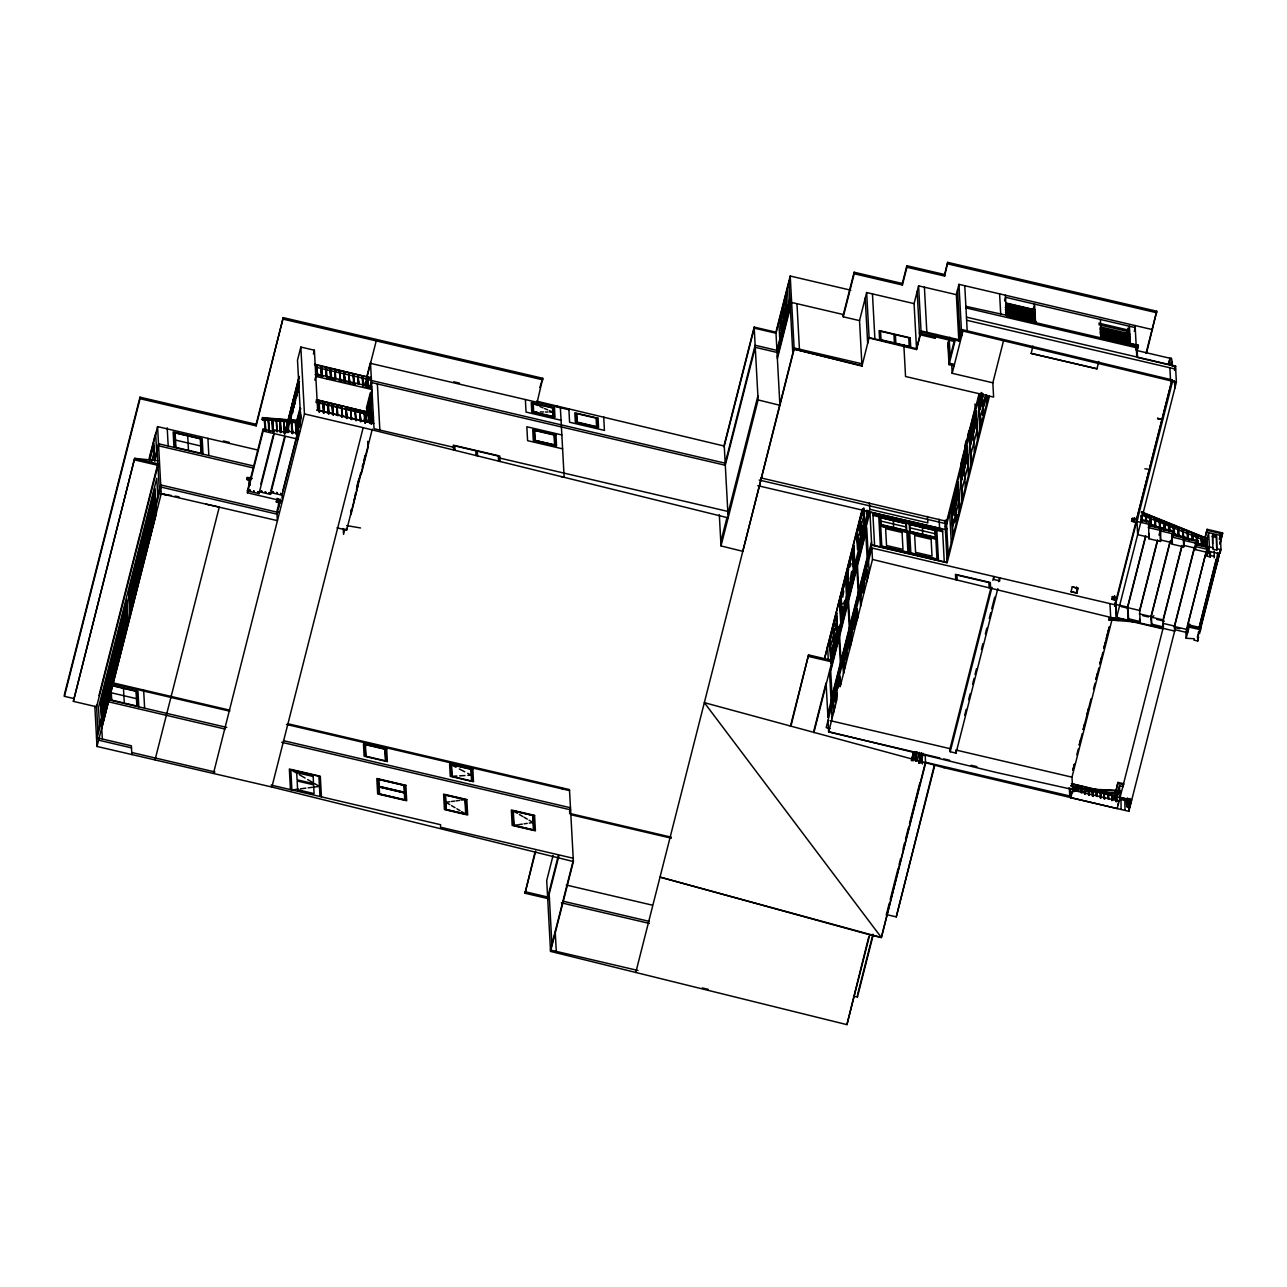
<?xml version="1.0" encoding="UTF-8"?>
<svg xmlns="http://www.w3.org/2000/svg" width="1287" height="1287" viewBox="0 0 1287 1287"><rect width="100%" height="100%" fill="white"/><g stroke="black" fill="none" stroke-linecap="round" stroke-linejoin="round"><path stroke-width="1.5" d="M844.98 584.073L848.632 569.53M841.746 603.056L840.475 610.488L842.084 606.82M842.728 597.265L843.773 591.167M846.235 597.313L849.163 585.714M850.273 579.198L851.608 571.38M852.509 566.119L854.037 557.142L852.428 560.81M953.844 523.262L952.702 525.933L953.828 519.321M954.487 515.492L955.758 508.092M956.161 505.823L957.094 500.37M957.351 498.841L958.397 492.712L959.362 510.489L958.332 512.902M968.001 435.44L968.821 430.614M980.292 427.976L980.919 424.26M981.37 421.686L981.997 418.098M983.139 411.438L982.544 414.913L983.558 408.96M984.056 406.129L984.893 401.287M985.15 399.839L986.003 394.9L984.587 398.198M834.829 705.984L833.831 711.566L833.381 703.249M835.585 701.721L837.21 692.551M837.966 688.336L839.703 678.571L840.138 686.775L872.489 559.491L871.862 548.005L1115.749 604.954L1116.505 618.822L872.473 559.443M858.526 537.596L857.576 540.057L858.493 535.119M831.981 647.94L830.855 653.957L830.083 639.542L831.161 636.727M833.043 642.165L834.346 635.118M835.295 629.954L836.663 622.554M859.362 530.324L860.923 521.895M862.065 515.637L863.368 508.51L864.156 522.94L862.129 528.201M844.916 665.781L843.468 673.664L843.001 664.961L857.271 608.799L857.737 617.519L856.096 621.798M845.977 660.022L847.264 653.008M848.326 647.168L852.01 632.448M213.465 773.39L304.456 413.931L300.836 347.056L314.382 350.225L317.632 410.263M139.977 397.168L140.058 398.713L256.193 425.868L256.113 424.324L139.977 397.168L64.35 694.787L64.43 696.331L74.196 698.616M64.43 696.331L140.058 398.713M134.717 459.909L157.947 465.331L96.589 706.804L73.359 701.367L134.636 458.365L157.69 460.698M149.228 458.22L155.132 434.99M149.292 459.25L157.577 426.608L258.237 450.128M149.582 460.119L153.861 443.275L154.697 458.719L158.51 443.758L253.362 465.926M149.582 460.617L153.523 445.061L154.199 460.086M151.609 461.566L153.813 452.863M154.713 461.164L158.623 445.817L253.475 467.985M98.97 695.575L140.251 533.108M140.733 531.177L157.368 465.717M101.93 698.905L125.708 605.308M129.987 588.465L153.78 494.868M102.059 698.551L113.24 654.568M125.595 605.904L114.43 649.887L114.495 653.844M130.116 588.127L141.297 544.144M153.668 495.463L142.487 539.462L142.664 542.808M102.123 702.509L125.917 608.912M130.196 592.068L153.973 498.487M102.188 703.539L125.965 609.941M130.244 593.098L154.022 499.517M102.413 707.914L107.658 687.322M108.607 683.574L113.835 662.998M114.784 659.25L120.013 638.658M120.978 634.909L126.206 614.317M130.486 597.474L135.714 576.882M136.663 573.149L141.892 552.557M142.857 548.809L148.085 528.217M149.035 524.485L154.263 503.893M102.654 712.29L107.883 691.698M108.848 687.966L114.076 667.374M115.026 663.625L120.254 643.033M121.203 639.301L126.432 618.709M130.727 601.849L135.955 581.274M136.905 577.525L142.133 556.933M143.082 553.185L148.311 532.609M149.276 528.86L154.504 508.268M96.525 737.66L101.4 718.468M155.872 504.15L160.746 484.958L278.105 512.403M96.638 739.719L101.512 720.527M155.984 506.209L160.859 487.033L276.995 514.173M102.896 716.666L108.124 696.09M109.073 692.342L114.318 671.75M115.267 668.001L120.495 647.409M121.445 643.677L126.673 623.085M130.952 606.241L136.197 585.649M137.146 581.901L142.374 561.309M143.324 557.577L148.552 536.985M149.501 533.236L154.746 512.644M103.137 721.058L126.914 627.461M131.194 610.617L154.971 517.02M925.112 754.439L925.594 763.207L881.37 937.515L660.022 877.107L869.755 934.796L846.926 1024.645L550.546 951.399L573.391 861.55L271.863 787.033L97.008 746.46L161.213 493.774L157.577 426.608M101.914 727.75L156.017 514.832M155.067 759.732L219.273 507.046L205.84 504.086M256.113 424.324L283.22 317.632L542.76 378.298L537.146 402.3M256.193 425.868L283.22 317.632M247.249 477.509L248.294 478.185L247.812 480.051L246.766 479.375L247.249 477.509L251.078 477.767M298.664 422.844L261.985 419.482L262.468 417.599L297.538 420.592M263.031 420.157L263.513 418.275L262.468 417.599M249.437 485.054L249.308 478.732L250.338 484.475M264.302 419.771L265.186 419.112L265.637 431.193L264.302 419.771L265.186 419.112M250.161 485.167L250.032 478.78M297.715 433.397L282.014 495.173L282.336 500.965L247.49 492.824L247.394 490.878L263.079 429.118L274.694 431.837L274.598 429.906L286.213 432.609L286.1 430.678L297.715 433.397L298.037 439.189L263.191 431.048L263.079 429.118M247.49 492.824L263.191 431.048M264.913 431.032L264.478 419.063M268.677 429.955L268.307 419.321L269.498 432.11L268.307 419.321M269.031 419.369L268.13 420.029M272.554 431.048L272.152 419.578L273.552 432.303M273.278 431.193L272.86 419.626M275.981 419.852L277.139 431.982L276.705 419.9M260.859 483.944L273.117 435.698M247.394 490.878L259.009 493.597L274.211 433.767M280.293 432.722L279.826 420.109L281.193 432.191M280.904 430.888L280.534 420.157M300.836 347.056L297.506 360.167L300.756 420.205L282.786 490.91M284.154 433.622L283.655 420.366L284.877 433.799M284.379 420.415L283.478 421.074M287.918 432.593L287.5 420.624L288.835 432.062M284.604 433.671L299.179 376.367M284.749 433.767L299.034 377.509M270.897 490.524L284.636 436.47M286.213 431.016L287.114 430.485M287.516 425.868L287.661 432.448M291.232 417.326L289.607 417.68L290.508 417.149M291.634 412.709L291.457 413.4M291.859 408.799L292.069 412.709M295.254 395.463L295.64 398.664M296.702 396.879L296.557 390.315M298.632 382.126L299.131 387.29M259.009 493.597L258.896 491.666L270.511 494.385L285.231 436.47M286.647 431.499L298.777 383.751M292.792 412.87L292.76 408.252L291.312 407.915M293.709 404.52L292.439 403.474M294.852 400.064L293.565 399.034M298.407 386.036L296.782 386.39M287.274 432.175L298.922 386.325M294.626 403.989L295.576 400.241L293.388 399.726M298.954 386.904L296.959 385.698M291.795 433.494L291.329 420.881L292.696 432.963L291.329 420.881M292.519 433.671L292.052 420.946M295.157 421.155L296.396 434.572L295.704 421.895M313.433 353.973L314.382 350.225M300.08 407.802L296.46 421.83L261.985 419.482M278.459 502.397L276.271 501.882L277.188 498.31M296.493 422.329L300.788 408.462M297.394 421.798L298.648 431.756L298.101 430.888M299.051 427.139L298.697 416.65L299.855 424.662M300.675 412.403L299.646 412.918L300.177 422.699M297.57 422.506L298.021 420.205M279.987 499.163L276.802 511.679L279.118 512.403M297.152 431.628L300.643 418.291M280.357 500.45L276.978 513.786L277.349 520.624L161.213 493.758L171.091 495.447M280.582 502.895L280.035 502.027M317.792 375.836L316.522 365.878L316.168 367.278L370.189 379.906L370.72 377.799L314.559 364.157M316.892 367.455L317.262 366.039M314.848 380.132L315.798 376.399L371.927 389.511L364.044 420.559M320.769 368.355L321.847 367.117L322.377 376.914M321.493 368.516L321.847 367.117M316.505 400.241L315.975 402.348L372.104 415.476L372.651 413.368L316.489 399.726L372.651 413.368M325.37 369.433L326.448 368.195L326.978 377.976M326.094 369.594L326.448 368.195M318.098 402.847L319.176 401.608L319.707 411.406M318.822 403.024L319.176 401.608M329.971 370.495L331.049 369.272L331.579 379.054M330.695 370.672L331.049 369.272M322.699 403.925L323.777 402.686L324.308 412.483L323.053 402.525M323.423 404.086L323.777 402.686M334.556 371.573L335.103 369.466M335.28 371.75L335.827 369.642M327.3 405.003L328.378 403.764L328.909 413.545L327.654 403.587M328.024 405.164L328.378 403.764M328.185 413.384L327.477 404.295L328.732 414.253M339.157 372.651L339.688 370.543M339.881 372.828L340.411 370.72M331.885 406.065L332.979 404.842L333.317 415.331L332.062 405.373L332.496 413.207M332.609 406.242L332.979 404.842M343.758 373.729L344.289 371.621M344.482 373.89L345.013 371.798M336.486 407.142L337.017 405.035M337.21 407.319L337.741 405.212M348.359 374.807L348.89 372.699M338.095 415.701L336.84 405.743L337.371 415.524M349.083 374.967L349.614 372.86M341.087 408.22L341.618 406.113M341.811 408.397L342.342 406.29M352.944 375.868L353.491 373.777M353.684 376.045L354.215 373.938M345.688 409.298L346.219 407.191M346.412 409.459L346.943 407.368M357.545 376.946L358.076 374.839M358.269 377.123L358.816 375.016M350.273 410.376L350.82 408.269M350.997 410.537L351.544 408.429M362.146 378.024L362.677 375.917M362.87 378.201L363.401 376.094M354.874 411.438L355.405 409.346M355.598 411.615L356.145 409.507M355.582 420.527L355.228 410.038L355.759 419.835M366.747 376.962L369.996 364.157M365.395 383.478L376.222 340.894M366.747 379.102L367.278 376.994M359.475 412.516L360.006 410.408M360.199 412.693L360.73 410.585M370.688 377.284L370.189 379.906M360.183 421.605L359.829 411.116L360.907 421.782M370.045 385.987L371.444 380.502L725.192 463.191L755.147 345.27L776.93 350.37L789.88 299.356M370.157 388.047L371.557 382.561L725.289 465.25L755.26 347.329L777.042 352.429L789.993 301.415M364.076 413.594L364.607 411.486M364.8 413.77L365.331 411.663M366.377 408.285L370.318 392.76M364.366 420.881L372.007 390.83M365.637 417.905L370.559 398.568L371.718 419.932L370.833 423.375M271.863 787.033L363.175 427.654L728.152 517.841L724.259 446.058L754.214 328.137L775.997 333.22L788.963 282.207M364.897 423.005L369.337 405.067L370.334 423.664M365.074 422.49L368.886 407.464L369.723 423.262M364.784 422.683L365.685 422.152L364.43 412.194L365.685 422.152M368.661 414.671L369.208 412.564M367.921 421.863L369.353 416.232M372.104 415.476L372.619 412.854M371.267 423.729L373.343 415.54M344.916 528.973L343.549 534.395L343.227 528.539M371.509 424.34L373.407 416.859M356.917 486.422L358.816 478.941M355.598 492.857L353.668 502.477M356.435 489.607L360.569 473.343M362.274 466.634L362.934 463.996M363.626 461.277L365.106 455.437L365.202 457.094M336.969 527.815L346.653 530.083L372.313 429.102M548.439 898.712L525.016 893.242L535.135 851.495M525.016 893.242L535.714 851.125M553.072 855.437L546.718 880.469L550.546 951.399M547.635 897.602L558.333 855.549M569.497 811.582L570.463 807.753L283.462 740.668M547.747 899.661L558.912 855.758M569.61 813.657L570.575 809.829L281.724 742.293M573.31 860.183L550.482 950.031L637.95 970.478M723.761 446.734L754.166 327.091L775.948 332.191L779.906 405.308L758.107 399.919L754.166 327.091M720.8 541.907L726.978 517.583M727.927 513.835L757.898 395.913M861.856 363.771L794.111 347.94L742.808 551.319L721.01 545.929L758.107 399.919M775.948 332.191L790.218 276.029L850.804 290.202M785.633 297.989L780.871 316.715L781.37 328.635L786.373 308.977M781.177 322.377L785.939 303.652M777.268 356.805L790.234 305.791M777.38 358.606L791.65 302.461L843.13 314.495L843.258 316.811L859.523 320.608L861.984 366.087L794.176 349.163L790.218 276.029M635.778 972.457L794.176 349.163L861.952 365.669M843.178 315.267L854.118 272.217L902.316 283.478L902.396 285.022L854.198 273.761L854.118 272.217M843.258 316.811L854.198 273.761M859.523 320.608L866.65 292.535L914.076 303.619L916.569 349.549L869.111 338.014L866.65 292.535M861.984 366.087L869.095 337.596L916.521 348.68L921.025 330.904L958.783 339.72L961.389 329.424L1170.51 379.52M902.316 283.478L906.836 265.701L944.578 274.517L944.658 276.061L906.917 267.246L906.836 265.701M790.395 726.367L808.558 654.906L831.788 660.344L830.839 663.416M902.396 285.022L906.917 267.246M790.974 725.981L808.558 654.906M914.076 303.619L918.596 285.843L956.338 294.659L958.847 340.975L921.074 331.773L918.596 285.843M862.113 509.539L824.726 657.93L862.676 508.622M862.869 509.877L856.692 534.202L857.528 549.662L864.655 521.589L863.931 508.059M863.368 508.51L857.062 533.188L857.866 547.876L864.285 522.602M830.469 646.75L836.775 621.959M857.576 540.057L863.77 515.733M867.518 510.36L866.569 514.092L866.36 510.279M830.051 660.279L838.609 626.592L838.834 630.71L868.049 510.762M831.402 660.295L869.771 509.298L869.417 502.863M813.802 731.08L825.578 684.732M813.883 732.625L869.915 512.146L939.607 528.426L939.108 519.16M916.569 349.549L921.074 331.773M827.782 714.221L871.54 542.02M827.927 717.052L871.653 544.079M869.915 512.146L871.701 545.173L827.943 717.374L826.077 682.802M871.862 548.005L826.19 727.638L830.067 728.539M860.585 606.29L860.118 597.57L867.261 569.497L867.728 578.201M839.703 678.571L833.509 702.911L833.96 711.1M866.811 571.878L860.617 596.219L861.067 604.407M944.578 274.517L947.666 262.355L1156.723 311.229L1146.62 352.847M939.864 757.979L828.651 731.981L837.049 698.938L836.598 690.733M944.658 276.061L947.666 262.355M919.98 334.749L935.005 338.256L935.971 334.443M956.338 294.659L958.96 284.363L1152.525 329.633M949.323 338.401L947.892 344.031L949.018 364.623L954.101 365.814M949.758 337.194L948.278 343.002L949.372 363.224L954.455 364.414M954.729 339.044L950.176 356.901L949.291 340.299L954.359 341.473M949.018 364.623L955.276 339.961M958.847 340.975L961.453 330.679L1176.382 382.175L1116.456 618.098M903.828 344.707L905.549 376.512L993.612 397.088L992.84 382.802L952.187 373.31L962.998 330.823M964.767 446.139L966.231 440.363M960.874 463.899L975.144 407.738L974.951 403.989M945.253 526.946L979.15 393.532M979.857 393.935L946.588 524.855L948.213 554.987M981.209 392.471L978.361 403.201L978.78 410.939L983.075 393.597M945.591 533.14L946.782 528.458M1004.568 301.029L1005.517 297.297L1135.214 327.606L1134.265 331.354M951.946 511.888L958.123 487.564M960.971 476.335L967.164 451.994M970.012 440.765L976.206 416.425M979.053 405.196L982.142 393.034L982.319 396.38M983.107 394.868L978.828 411.711L979.841 430.518M952.09 517.39L958.509 492.117L959.491 510.151M983.3 394.707L979.198 410.698L980.179 428.716M1005.597 314.655L1005.967 312.114L1035.005 318.903L1034.217 323.069M952.702 525.933L958.879 501.592M961.743 490.363L967.921 466.039M970.768 454.81L976.962 430.469M979.809 419.24L986.003 394.9L986.486 403.796M1138.142 346.605L1006.531 315.83L1006.74 314.511L1035.794 321.686L1035.552 322.619L1034.555 304.07L1033.123 309.7L1006.032 303.362M947.023 559.668L988.416 396.814M989.413 396.332L947.184 562.499L871.685 544.851M992.84 382.802L1003.715 340.041M911.341 760.714L913.239 753.217M868.693 937.081L846.926 1024.645M916.537 752.107L915.218 757.963L914.896 752.171M915.266 758.687L916.698 753.072M917.116 751.849L915.845 761.341M857.834 993.58L872.924 934.233M917.036 761.067L919.24 752.396L919.642 759.62M853.571 996.122L857.432 997.039L873.004 935.778M918.757 763.078L921.395 752.686M918.95 762.934L921.331 753.587M919.594 762.901L922.055 753.233M1005.565 304.778L1034.603 311.551L1034.651 312.468L1034.233 314.092L1005.195 307.303M920.816 763.094L923.278 753.426M921.186 762.58L922.168 758.687L922.457 763.995M1005.694 307.223L1034.732 314.012L1034.78 314.913L1034.362 316.538L1005.324 309.765M1034.04 319.723L1034.442 318.098M1034.088 320.624L1034.861 316.457L1005.823 309.668L1005.887 310.569L1034.909 317.358M1034.169 322.168L1035.005 318.903M886.244 915.105L889.204 903.426M890.202 899.533L898.117 868.387M899.098 864.494L900.578 858.654M903.056 848.921L904.536 843.082M905.533 839.188L908.493 827.509M909.491 823.616L919.867 782.737M925.514 761.888L881.37 937.515L869.755 934.796M1098.744 361.47L1096.974 368.806L1031.177 353.426L1032.93 346.074M934.217 765.62L896.267 916.875L886.582 914.607M896.267 916.875L934.635 765.878M990.861 588.062L950.047 748.712L950.208 751.753L956.016 753.104L997.811 588.642M992.824 580.389L993.805 576.447L993.966 579.536L999.774 580.904L999.613 577.815L998.632 581.676M992.004 587.274L950.208 751.753L950.047 748.664L830.035 720.607M964.703 715.186L966.183 709.378M968.628 699.71L970.108 693.902M972.57 684.234L974.05 678.426M975.031 674.549L976.495 668.741M981.418 649.404L982.898 643.597M985.359 633.928L986.823 628.12M989.285 618.436L990.765 612.644M991.746 608.767L994.69 597.152M1100.465 327.847L1100.047 329.488L1129.085 336.277L1129.503 334.636L1129.455 333.735L1100.417 326.946L1100.465 327.847L1129.503 334.636M1100.594 330.292L1100.176 331.933L1129.214 338.722L1129.632 337.081L1129.584 336.18L1100.546 329.392L1100.594 330.292L1129.632 337.081M1100.256 333.478L1100.675 331.837L1129.713 338.626L1129.761 339.527L1129.342 341.168L1100.305 334.379M1126.881 333.848L1127.879 329.971L1098.841 323.182M1127.975 331.869L1129.407 326.255L1130.404 344.803M1128.619 337.001L1129.455 333.735M1129.471 343.613L1129.841 341.071L1100.803 334.282M1078.056 588.143L1076.881 593.146L1071.074 591.779L1072.248 586.775L1078.072 588.465L1072.248 586.775M1135.987 350.064L1136.936 346.332L1137.547 357.464L1175.53 366.345L1174.548 370.238M1137.193 350.354L1138.368 345.286L1101.592 336.695L1101.366 338.014L1100.369 319.466M1146.009 353.346L1156.723 311.229M1169.819 358.22L1137.37 350.643M1114.976 597.2L1114.397 599.855L1111.743 599.243L1112.322 596.573L1114.992 597.522L1112.322 596.573M1131.563 521.219L1132.206 518.323L1134.861 518.951L1134.217 521.846L1131.563 521.219L1134.201 521.525M1144.883 468.79L1147.618 469.112M1157.592 418.758L1160.263 419.385L1157.657 418.146M1135.231 621.959L1108.783 619.851L1109.265 617.985L1119.272 618.58M1114.832 595.881L1114.349 597.747M1134.249 519.868L1134.7 517.68M1072.875 769.964L1074.339 764.172M1079.246 744.835L1080.726 739.044M1083.187 729.375L1084.651 723.584M1087.113 713.915L1088.593 708.107M1095.961 679.118L1097.425 673.326M1099.886 663.658L1101.35 657.866M1103.812 648.198L1105.292 642.39M1106.273 638.529L1109.217 626.93M1114.622 605.678L1115.604 601.801L1115.652 602.831M1172.055 379.649L1114.639 606M1174.516 369.916L1175.514 366.023L1137.531 357.142M1072.891 770.286L1074.355 764.494M1076.817 754.825L1078.297 749.018M1079.278 745.157L1082.222 733.558M1083.204 729.697L1091.054 698.777M1093.516 689.108L1094.996 683.3M1095.977 679.439L1098.921 667.84M1099.902 663.979L1102.846 652.38M1103.828 648.519L1109.233 627.252M1136.936 518.243L1172.071 379.971M1111.534 620.527L1112.016 618.661L1123.857 619.369M1115.346 605.228L1137.386 518.532L1137.435 519.562M1119.159 801.077L1072.698 790.218L1071.991 777.171L1111.823 620.447M1115.411 606.257L1115.877 604.391L1127.492 607.094L1128.216 620.286L1128.57 618.79L1140.185 621.589L1139.832 622.988L1139.622 619.288M1172.666 380.952L1136.968 521.476L1148.567 524.163L1148.937 538.738L1160.552 541.457L1160.826 528.008L1174.371 531.177L1174.436 532.207L1173.953 534.073L1160.407 530.904M1073.857 791.795L1072.988 785.134L1073.133 791.634M1175.015 629.649L1128.86 811.293L1070.8 797.715L1073.181 788.352L1119.159 790.459L1120.092 791.006L1073.181 788.352M1116.505 618.822L1115.877 604.391M1076.688 786.743L1077.589 786.212L1077.798 790.073M1145.832 521.074L1145.462 514.157L1146.395 522.072M1080.565 787.644L1081.466 787.113L1081.772 792.905M1151.302 524.999L1150.095 516.055L1150.288 523.664M1127.492 607.094L1145.639 535.73M1127.557 608.091L1145.687 536.711M1148.631 525.144L1162.29 527.847L1162.354 528.877L1148.808 525.707L1149.452 526.351M1150.835 516.344L1151.028 523.97M1127.605 609.121L1127.959 607.721L1139.574 610.424L1140.185 621.589M1149.082 527.75L1149.564 525.884M1149.951 525.563L1150.932 521.702L1141.247 519.449M1149.999 526.592L1150.98 522.731L1141.312 520.479M1084.748 794.352L1084.603 787.853L1085.649 793.806M1085.343 788.014L1084.426 788.545M1155.211 526.56L1155.485 518.211L1155.034 527.252L1154.568 518.613M1160.584 528.732L1159.378 519.787L1159.667 529.134M1160.118 520.077L1160.311 527.702M1139.574 610.424L1157.512 539.832M1139.638 611.422L1157.576 540.813M1159.024 535.102L1160.826 528.008M1165.137 528.877L1164.027 521.653L1164.22 529.279M1099.918 792.165L1100.819 791.634L1101.141 797.425M1100.819 791.634L1100.948 798.133M1104.825 799.034L1103.973 792.374L1104.101 798.873M1174.661 631.145L1174.387 626.029L1162.772 623.326L1163.046 628.346L1163.4 626.946L1151.785 624.227L1151.447 625.707L1150.948 616.57L1170.06 541.344M1150.884 618.017L1170.607 540.395M1172.071 534.604L1185.745 537.306L1185.794 538.336L1172.248 535.167L1172.2 534.137M1150.932 619.047L1151.415 617.181L1163.03 619.9L1163.4 626.946M1183.847 540.379L1197.409 543.548L1197.875 541.666L1197.827 540.637L1184.281 537.467L1183.767 546.878L1172.167 544.176L1172.248 535.167M1108.879 799.243L1107.817 793.275L1107.85 797.843M1172.747 537.274L1173.213 535.392M1173.39 535.022L1174.371 531.177M1108.557 793.452L1108.59 798.02M1174.323 535.054L1173.31 525.402L1174.5 534.346M1172.167 544.176L1172.023 533.622M1178.506 528.281L1177.943 527.268L1178.409 535.923M1112.756 800.144L1111.711 794.176L1111.839 800.675M1112.435 794.352L1112.467 798.921M1117.969 782.399L1114.22 798.407L1117.969 782.399L1123.776 783.751M1183.783 538.095L1182.592 529.15L1182.785 536.776M1115.395 795.784L1116.312 795.253L1116.617 801.045M1116.312 795.253L1116.44 801.753M1092.261 791.006L1117.438 796.878L1117.872 794.497L1110.134 792.679M1118.709 792.84L1119.159 790.459L1118.709 792.84L1075.353 790.861L1075.9 788.995M1163.03 619.9L1181.933 545.479M1163.078 620.881L1181.981 546.476M1183.445 540.749L1184.281 537.467M1188.335 538.239L1187.225 531.016L1188.158 538.947M1121.122 809.475L1120.929 798.037M1123.985 798.246L1123.615 799.645L1127.492 800.546L1127.846 799.147M1191.682 533.606L1192.599 533.188L1192.969 540.106M1124.999 810.376L1124.806 798.937L1116.617 796.991L1119.481 785.746L1123.358 786.663M1174.387 626.029L1194.481 546.943M1174.452 627.026L1194.545 547.94M1195.526 544.079L1208.22 546.557L1207.962 552.541M1174.5 628.056L1174.854 626.64L1188.4 629.81M1209.297 551.367L1208.943 552.766L1195.382 549.597L1195.221 546.508L1195.703 544.642L1209.249 547.812M1195.382 549.597L1195.462 543.082M1196.846 544.498L1197.827 540.637M1201.141 536.647L1202.171 546.299L1201.141 536.647L1201.35 544.272M1201.881 536.936L1202.171 546.299M1220.269 543.339L1222.602 532.947L1207.109 529.327L1203.297 544.304L1203.361 545.334L1207.238 546.235M1203.361 545.334L1207.109 529.327M1206.804 540.331L1207.27 538.465L1141.553 511.92M1186.469 629.359L1206.836 549.227M1217.55 560.682L1200.53 627.67L1187.949 624.742L1205.404 554.842L1207.351 555.292L1209.394 546.927L1208.622 532.689L1205.774 543.918L1203.828 543.468M1186.904 630.437L1188.335 624.822M1208.22 546.557L1206.321 554.037L1207.351 555.292M1198.454 631.82L1197.795 641.006L1193.918 640.106L1194.272 638.706L1186.18 638.288L1189.832 624.195M1212.611 543.79L1212.579 535.135L1216.456 536.035L1216.778 550.144L1212.917 549.227L1212.579 535.135M1205.469 555.823L1210.295 556.965L1210.472 552.026M1216.778 550.144L1216.456 536.035M1214.172 557.866L1214.236 551.158M1220.719 533.526L1219.288 539.14L1221.218 539.591M1219.738 544.176L1222.602 532.947M1208.332 551.142L1218.001 553.394L1198.712 629.327L1216.167 559.346L1216.215 560.424L1218.162 560.875L1218.612 553.04L1220.06 553.378L1221.009 549.646L1220.237 535.392L1206.691 532.223M1218.097 559.797L1200.594 628.699L1188.979 625.997M1198.744 637.258L1197.296 636.92L1200.642 629.777L1200.353 624.211M1006.498 315.428L1006.74 314.511M1035.536 322.217L1035.778 321.3M1137.418 348.938L1138.368 345.286M539.816 387.532L542.76 378.298M832.383 633.526L834.024 629.263M835.102 626.463L836.647 622.425M859.716 534.523L861.26 530.485M853.265 629.166L855.067 624.468M860.118 597.57L862.21 592.358M863.271 589.752L864.977 585.633M866.022 583.059L867.245 580.083L866.923 571.283M980.195 408.494L979.343 410.505L980.292 428.121M980.823 407.046L981.965 404.343M982.673 402.702L983.847 399.935M954.471 521.814L956.032 518.211M956.708 516.65L957.544 514.703M849.629 567.245L851.19 563.658M843.339 603.941L844.98 600.176M1150.996 617.551L1153.876 615.781M1169.577 358.864C1174.098 356.74 1165.572 361.1 1169.899 364.816M828.651 731.981L828.104 720.141M514.092 825.353L533.445 829.874L532.657 815.459L513.304 810.923L514.092 825.353L517.615 824.822M518.918 824.629L522.313 824.114M524.099 823.841L527.22 823.374M529.247 823.069L533.043 822.49L529.086 820.189M449.678 801.769L445.945 802.3L449.823 804.6M451.335 801.544L454.633 801.077M456.113 800.868L459.7 800.353M461.47 800.112L464.913 799.613L465.701 814.044L446.348 809.523L445.559 795.093L464.913 799.613M298.391 789.108L291.908 789.945L290.814 769.723L318.886 776.286L319.98 796.508M300.482 788.834L305.839 788.143M308.156 787.853L312.661 787.274M314.784 787L319.433 786.389L314.591 783.574M456.933 776.013L452.187 776.286L451.576 764.961L456.032 767.277M459.7 775.836L464.977 775.53M467.841 775.353L471.235 775.144L467.728 773.326M537.001 411.872L533.671 411.808L533.236 403.571L537.902 405.614M540.347 411.92L543.516 411.969M545.415 412.001L548.085 412.049M549.806 412.065L552.799 412.113L549.34 410.601M1076.704 790.411L995.414 772.248L828.731 731.692M1086.695 790.861L1102.686 791.585M1114.687 792.148L1118.676 792.325M1108.783 619.851L1118.805 620.447M1126.801 620.929L1134.812 621.412M263.513 418.275L298.037 420.624M287.307 421.332L288.545 430.872M248.294 478.185L252.3 478.458M246.766 479.375L250.595 479.633M965.877 306.338L1035.794 321.686M175.032 496.122L178.973 496.798M346.702 525.595L360.505 527.96M161.213 493.774L167.632 495.238M947.747 263.899L1156.804 312.773M1006.016 303.008L1035.038 309.781M1098.921 324.726L1127.959 331.515M1005.614 305.679L1034.651 312.468M1100.401 328.072L1129.439 334.861M1005.742 308.124L1034.78 314.913M1129.761 339.527L1100.723 332.738L1100.675 331.837M1005.469 312.21L1034.491 318.999L1034.587 320.543M1006.016 313.014L1035.054 319.803M1100.852 335.183L1129.889 341.972M1100.449 336.824L1138.384 345.672M1130.388 344.385L1138.126 346.203M965.958 307.883L1136.292 347.699M966.457 317.149L1136.807 356.982L1136.212 346.155M966.634 320.238L1175.674 369.112M936.823 336.39L944.561 338.208M919.304 333.06L948.471 339.881M1157.576 418.436L1160.327 419.095M1207.158 530.357L1222.65 533.976M283.317 319.176L542.857 379.842M1212.225 536.534L1216.102 537.435M1160.89 529.037L1174.436 532.207M1148.326 527.573L1159.941 530.292L1160.552 541.457M1184.33 538.497L1197.875 541.666M1171.781 537.049L1183.38 539.768L1183.767 546.878M1209.394 546.927L1213.271 547.828M1217.132 548.729L1221.009 549.646M1195.221 546.508L1208.766 549.678M1149.291 537.339L1137.676 534.62L1136.904 520.415M1160.906 540.057L1172.521 542.76M1184.137 545.479L1195.752 548.198M1210.649 555.55L1214.526 556.467M453.7 381.789L459.507 383.14M536.582 401.158L724.259 446.058M370.511 363.352L568.918 409.733M561.052 420.254L526.045 412.065L525.369 399.549M314.591 364.671L370.72 377.799M370.543 378.507L367.101 377.702L367.632 387.484M335.473 371.042L335.167 378.7M340.058 372.12L339.768 379.778M348.536 374.099L349.678 382.094M353.121 375.177L354.392 385.135M370.334 379.327L366.892 378.523L367.31 386.341M315.653 373.809L371.798 386.937M760.987 477.927L946.685 521.332M322.86 376.271L315.122 374.662M326.737 377.188L334.475 378.989M338.336 379.89L355.759 383.96M365.444 386.229L371.267 387.789L365.46 386.422M326.737 377.381L334.491 379.182M759.185 480.051L946.83 523.906M561.84 434.942L526.833 426.753L527.59 440.669L562.596 448.841M869.771 509.298L927.83 522.876L927.493 516.441M757.753 485.666L945.398 529.536M872.956 515.395L942.647 531.676M298.085 381.242L299.549 381.579M297.908 381.949L299.356 382.287M880.919 521.074L906.08 526.946M909.941 527.847L935.118 533.735M295.833 390.138L298.005 390.653M294.707 394.578L296.879 395.093M294.53 395.286L296.702 395.801M372.474 414.076L369.031 413.272L369.562 423.053M337.387 406.612L337.097 414.269M341.988 407.689L341.795 417.31M350.45 409.668L351.721 419.626M355.051 410.746L356.306 420.704M372.265 414.897L368.822 414.092L369.24 421.911M317.889 402.284L341.119 407.722M344.98 408.623L372.088 414.961M292.262 404.182L294.433 404.681M317.036 410.038L373.182 423.359M317.052 410.231L373.761 423.391M333.51 414.623L332.239 404.665M351.158 418.758L350.643 408.96L350.981 419.465M1114.381 599.533L1111.743 599.243M880.356 546.122L938.432 559.684M291.135 408.623L292.583 408.96M1076.865 592.824L1071.074 591.779M453.41 447.249L374.05 428.7L370.463 362.323M499.871 458.108L727.798 511.406M871.701 545.173L947.2 562.821L944.899 520.366M304.456 413.931L363.175 427.654M298.922 412.741L300.498 413.111M1121.154 606.579L1126.962 607.947M561.068 476.56L564.14 477.268L560.376 407.738M1188.866 623.97L1187.949 624.742M1139.333 613.851L1150.948 616.57M298.52 417.358L299.968 417.696M1142.663 615.604L1148.471 616.956M1156.691 619.385L1164.429 621.187M1200.642 629.777L1189.027 627.059L1188.915 624.967M296.847 420.929L298.294 421.267L298.616 427.139M296.67 421.637L298.117 421.975M1176.125 627.911L1179.712 628.748M299.951 426.608L298.697 416.65M1116.585 617.487L1174.661 631.064M1116.456 618.017L1162.917 628.876L1117.245 808.574L943.918 767.679M299.614 431.74L297.313 431.193L297.313 433.735M285.054 433.092L283.655 420.366M223.343 440.958L229.15 442.31M175.515 440.09L200.675 445.978M157.867 463.787L134.636 458.365L73.359 701.367M282.014 495.173L270.415 492.454L270.511 494.385M278.426 501.882L276.271 501.882M278.893 506.467L278.716 507.158M808.638 656.45L831.869 661.888M1118.017 783.429L1123.824 784.78M1071.991 777.171L955.855 750.015L956.016 753.104M1096.588 789.526L1071.428 783.638L1094.674 789.574M1100.482 790.942L1117.872 794.497M1070.945 785.504L1082.56 788.223M1094.175 790.942L1117.438 796.878M1131.723 800.047L1120.108 797.345L1119.465 785.36M1070.977 786.019L1086.453 789.639M1120.575 799.436L1124.452 800.337M943.773 758.896L949.613 760.263M971.09 765.282L976.93 766.65M1068.644 788.094L1072.538 788.995M925.546 762.258L1070.72 796.203M112.677 682.786L229.681 710.151M288.336 723.857L569.481 789.591L573.391 861.55M112.725 683.815L229.73 711.18M286.438 724.436L569.546 790.62M110.875 685.054L137.982 691.392L138.819 706.853M110.425 685.327L136.551 691.441L137.339 706.129L111.213 700.015L110.618 688.995M111.293 692.792L136.47 698.664M226.753 727.412L109.781 700.064L109.475 694.272M108.028 701.688L225.128 729.069M569.642 813.416L671.299 837.177M571.653 814.912L671.347 838.207M378.668 786.389L404.81 792.502M378.7 786.775L404.826 792.889M98.472 738.111L131.371 745.8L131.853 754.616M98.584 740.17L131.483 747.86M131.741 752.493L214.961 771.959M271.107 785.086L440.588 824.71L440.556 827.235L573.198 858.252M566.248 885.022L652.187 905.115M524.919 891.682L548.342 897.168M563.272 901.27L649.292 921.363M561.373 902.847L649.372 923.422M702.252 987.933L708.075 989.285M944.191 767.744L704.343 702.654L881.37 937.515M1109.265 617.985L1112.016 618.661M1141.569 512.21L1207.286 538.754M1141.36 512.821L1207.64 539.591M1144.722 515.267L1150.208 517.471M1153.86 518.951L1175.755 527.799M1192.196 534.427L1197.666 536.647M1142.406 515.315L1207.158 541.457M1149.307 523.584L1163.915 529.472M1173.036 533.156L1189.478 539.8M1196.781 542.744L1207.721 547.168M1149.323 523.889L1163.931 529.794M1173.052 533.478L1189.494 540.106M1196.797 543.05L1207.737 547.474M539.848 406.467L543.017 407.85M544.578 408.526L547.651 409.861M459.33 768.982L464.784 771.798M519.321 814.478L522.828 816.537M524.099 817.261L527.316 819.143M290.814 769.723L296.734 773.181M299.211 774.613L305.083 778.04M307.706 779.568L312.387 782.303M513.304 810.923L517.342 813.336M451.544 805.63L454.987 807.673M456.869 808.799L460.038 810.665M461.679 811.647L465.701 814.044M1172.441 366.28L1172.119 362.114L1172.344 365.991M1171.476 358.172L1172.232 362.387M1219.867 549.758L1220.06 553.378M1218.918 553.507L1219.111 557.126M1217.759 553.571L1218.049 558.767M1217.454 553.169L1217.663 556.788M1210.005 551.656L1210.295 556.965M1207.27 538.465L1207.335 539.462M1206.337 539.51L1206.82 548.165M1205.613 539.221L1205.983 546.138M1197.248 535.07L1197.714 543.709M1197.055 535.762L1197.344 540.958M1196.508 534.765L1196.878 541.682M1196.331 535.472L1196.604 540.669M1199.404 628.072L1199.693 633.526M1192.422 533.896L1192.695 539.092M1197.602 637.451L1197.795 641.006M1191.875 532.898L1192.068 540.524M1187.225 531.016L1187.418 538.642M1175.514 366.023L1176.382 382.175L1170.575 380.807L1169.867 367.76M1183.139 530.147L1183.509 537.065M1182.592 529.15L1183.059 537.805M1174.452 380.743L1174.854 388.191M1187.434 629.584L1187.611 632.673L1175.031 629.745L1174.854 626.64M1185.794 631.177L1186.18 638.288M1169.867 358.043L1170.205 365.331M1178.683 527.573L1179.149 536.229M1177.766 527.976L1178.232 536.631M1173.133 526.11L1173.503 533.027M1169.77 530.743L1169.4 523.825L1169.593 531.451M1168.66 523.536L1169.046 530.453M1168.483 524.227L1168.869 531.145M1164.574 522.651L1164.96 529.568M1164.027 521.653L1164.494 530.308M1159.378 519.787L1159.86 528.426M1155.292 518.902L1155.774 527.557M1150.095 516.055L1150.562 524.694M1148.631 533.156L1148.937 538.738M1146.202 514.462L1146.572 521.38M1151.415 617.181L1151.801 624.308M1135.102 325.563L1136.196 345.736M1141.746 516.039L1142.019 521.235M1141.472 515.009L1141.746 520.205M1141.006 515.749L1141.296 520.929M1129.97 343.516L1130.034 344.417M1127.782 328.265L1128.265 337.307M1134.024 518.05L1134.217 521.846M1127.959 607.721L1128.57 618.87M1130.501 798.777L1130.774 803.796L1129.31 803.458L1128.361 807.206L1127.991 800.241L1126.302 799.854L1126.672 806.804L1129.825 807.544L1129.439 800.578M1129.053 798.439L1129.342 803.796L1127.637 803.394L1127.348 797.924M1128.554 805.485L1128.86 811.293M1114.204 596.122L1114.397 599.855M1109.941 603.603L1110.697 617.406M1096.974 368.806L1031.177 353.426M1118.339 802.991L1117.856 804.616M1116.601 796.589L1116.826 800.852M1115.588 795.093L1115.716 801.592M1111.711 794.176L1112.016 799.983M1107.817 793.275L1108.139 799.066M1103.973 792.374L1104.278 798.165M1100.095 791.473L1100.224 797.972M1097.264 796.524L1096.942 790.733L1096.974 795.302M1096.54 796.363L1096.218 790.556L1096.251 795.125M1093.178 791.762L1093.387 795.623M1092.904 790.524L1093.21 796.331M1092.454 791.585L1092.663 795.446M1092.18 790.363L1092.486 796.154M1089.317 790.861L1089.349 795.414M1088.593 790.685L1088.802 794.546M1088.4 791.392L1088.609 795.253M1076.559 586.952L1076.881 593.146M1084.603 787.853L1084.925 793.645M1080.742 786.936L1081.048 792.744M1076.865 786.035L1077.074 789.896M1072.988 785.134L1073.31 790.926M1071.878 792.132L1071.395 793.757M1070.398 790.427L1070.8 797.715M1069.336 788.271L1069.835 797.473M1035.182 322.249L1035.134 321.348L1034.716 322.989L1034.635 321.444M1005.404 295.222L1006.531 315.83M999.597 293.87L1000.723 314.478M986.566 394.916L986.984 402.429M982.415 398.182L983.381 415.958M990.62 588.191L990.314 582.496L955.469 574.356L955.758 579.713M978.876 401.85L979.23 408.542M989.172 587.837L988.883 582.544L956.933 575.08L957.206 580.067M978.747 402.188L979.117 409.153M977.943 437.998L976.93 419.192L969.787 447.281L970.816 466.071M976.125 412.483L976.383 419.787M977.444 439.35L976.592 420.994L970.173 446.251L971.138 464.285M972.924 425.257L973.294 431.949M973.39 433.751L974.356 451.528M964.767 285.73L967.197 330.791M969.835 437.419L970.205 444.112M970.301 445.913L971.251 463.69M969.706 437.757L970.092 444.707M958.96 284.363L961.711 335.875M968.902 473.568L967.888 454.761L960.762 482.834L961.775 501.64M967.1 448.053L967.341 455.341M968.403 474.919L967.551 456.547L961.132 481.821L962.113 499.855M957.528 289.977L959.973 335.054M963.883 460.81L964.253 467.519M964.349 469.321L965.314 487.081M960.794 472.972L961.164 479.681M961.26 481.483L962.226 499.259M960.665 473.326L961.051 480.276M959.877 509.121L958.847 490.331L951.72 518.404L952.734 537.21M951.769 365.444L952.187 373.31M958.059 483.606L958.429 490.572M957.946 484.218L958.3 490.91M954.857 496.38L955.211 503.072M955.308 504.874L956.273 522.651M951.753 508.542L952.01 515.846M952.219 517.052L953.072 535.408M949.677 512.676L951.302 542.824M946.025 519.916L946.202 523.214M934.877 335.939L935.005 338.256M944.288 562.146L942.567 530.131L872.876 513.851L874.613 545.849M924.404 287.194L926.833 332.255M936.839 530.324L937.258 538.046L879.182 524.485L878.764 516.747M935.295 537.081L934.925 530.389L909.764 524.501L910.134 531.209M917.164 291.457L919.61 336.518M922.345 527.445L922.715 534.266M908.284 532.303L909.394 552.911M906.257 530.292L905.903 523.6L880.726 517.712L881.096 524.42M915.475 752.235L915.652 755.582M915.765 757.319L915.958 760.939M915.363 752.702L915.54 756.177M913.159 751.672L913.657 760.81M912.29 756.965L912.499 760.762M893.307 520.656L893.677 527.364M872.457 293.886L874.903 338.948M865.218 298.15L867.663 343.211M868.21 555.115L866.714 527.557L829.616 673.551L831.112 701.125M868.532 561.116L869.159 572.586M860.279 520.688L861.067 535.102M863.722 584.041L864.156 592.245M857.19 532.85L857.979 547.281M860.504 596.557L860.955 604.874M857.464 565.846L858.799 590.572M856.869 568.178L858.204 592.905M854.568 567.052L853.506 547.232L839.944 600.579L841.022 620.398M856.933 610.585L857.383 618.918M856.193 623.6L855.807 616.553L851.415 633.88L851.785 640.91M848.551 600.932L849.887 625.659M846.717 573.905L847.795 593.725M850.16 637.258L850.61 645.591M847.956 603.281L849.291 628.008M849.42 650.273L849.034 643.227L844.626 660.553L845.012 667.583M843.371 663.931L843.822 672.264M839.623 636.035L840.974 660.762M839.027 638.368L840.379 663.095M840.62 684.893L840.138 676.19L833.011 704.262L833.477 712.966M857.351 995.494L857.432 997.039M839.8 677.976L840.266 686.309M836.26 615.202L837.049 629.633M833.172 627.38L833.96 641.795M831.434 707.11L832.062 718.596M827.525 645.656L828.313 660.022M796.959 303.7L799.436 349.179M788.899 281.177L792.792 353.088M787.419 288.304L788.255 303.893L779.697 337.596L778.844 321.991M785.746 297.394L786.244 309.33M783.252 307.352L783.863 318.677M719.32 514.703L721.01 545.929M603.7 416.859L604.44 430.389L569.594 422.249L568.87 408.703M596.138 418.275L596.589 426.528M576.785 413.754L577.236 421.991M557.255 405.984L557.303 407.03M552.59 408.092L553.04 416.344M554.053 435.151L554.584 444.9L535.231 440.379L534.7 430.63M562.113 787.853L562.162 788.883M555.244 932.013L556.29 951.383M549.179 894.047L551.898 944.417M500.048 461.486L499.758 456.016L453.297 445.157L453.571 449.983M498.6 461.116L498.326 456.065L477.284 451.142L477.541 455.92M476.077 455.55L475.82 450.804L454.778 445.881L455.019 450.337M470.929 769.481L471.541 780.823M377.364 383.912L379.858 430.051M370.688 395.978L372.04 420.688M368.355 387.66L367.825 377.863L368.034 386.518M370.286 423.23L369.755 413.433L369.964 422.088M365.347 382.448L365.605 387.29M384.797 749.356L385.408 760.681M366.505 416.859L366.779 422.104M363.658 384.62L362.5 376.624L363.031 386.406M363.465 385.328L362.323 377.316L362.741 385.151M365.508 422.844L364.253 412.886L364.671 420.72M359.057 383.542L357.899 375.547L358.333 383.381M358.88 384.25L357.722 376.254L358.156 384.073M360.794 419.819L359.652 411.824L360.07 419.642M354.568 384.427L353.314 374.469L353.652 384.958M357.738 486.47L350.981 514.655L350.74 510.07M349.967 383.349L348.713 373.391L349.244 383.188M365.428 744.819L366.055 756.161M345.366 382.287L344.112 372.329L344.643 382.11M347.297 417.857L346.042 407.899L346.573 417.68M345.077 381.032L343.935 373.021L344.353 380.855M347.12 418.548L345.865 408.59L346.396 418.388M340.765 381.209L339.511 371.251L340.041 381.032M342.696 416.779L341.441 406.821L341.972 416.602M346.557 528.41L346.653 530.083M335.891 378.877L334.926 370.173L335.44 379.955M331.29 377.799L330.148 369.803L330.566 377.638M330.325 369.096L330.743 376.93M326.801 378.684L325.547 368.725L325.965 376.56M325.724 368.018L326.142 375.852M322.104 375.659L320.946 367.648L321.38 375.482M324.131 413.175L322.876 403.217L323.407 413.014M321.123 366.956L321.653 376.737M317.503 374.581L316.345 366.57L316.779 374.404M319.53 412.097L318.275 402.139L318.806 411.937M316.522 365.878L317.052 375.659M318.452 401.447L318.983 411.229M300.788 414.366L300.997 418.275M321.428 796.846L320.318 776.238L289.35 768.999L290.46 789.607M299.823 412.21L300.354 422.007M297.892 389.784L297.683 385.859L297.828 392.438M295.029 399.372L295.061 403.989M295.881 421.203L296.573 433.88M294.514 403.121L294.305 399.195L294.337 403.812M293.886 403.812L294.112 407.738M293.372 407.561L293.163 403.651L293.195 408.269M290.91 412.532L291.232 418.404M289.784 416.988L289.993 420.897M287.5 420.624L288.095 431.901M279.826 420.109L280.469 432.014M278.475 498.632L278.796 504.504M278.298 499.34L278.619 505.212M272.152 419.578L272.828 432.142M265.009 419.819L265.637 431.193M249.308 478.732L249.614 484.362M207.915 438.368L208.832 455.518M203.024 454.15L202.188 438.706L173.15 431.917L173.986 447.377M201.062 453.185L200.289 438.77L175.129 432.882L175.901 447.313M187.709 435.826L188.481 450.257M167.197 427.831L168.195 446.01M157.191 451.431L159.315 490.588M155.614 433.059L156.612 451.238M157.77 496.669L156.773 478.249L98.504 707.544L99.501 725.965M156.338 512.966L155.003 488.304L128.603 592.197L129.939 616.843M154.665 490.106L155.984 514.366M153.716 493.838L155.035 518.114M148.793 520.093L149.742 537.612M147.844 523.841L148.793 541.36M142.358 539.8L142.551 543.404M142.616 544.433L143.565 561.952M141.409 543.532L141.473 547.49M141.667 548.182L142.616 565.685M143.645 690.025L144.627 708.204M136.422 568.774L137.371 586.277M135.473 572.506L136.422 590.025M136.068 691.457L136.856 705.887M129.939 587.435L131.258 611.695M128.99 591.183L130.309 615.443M128.282 623.391L126.946 598.745L100.547 702.622L101.882 727.284M126.609 600.53L127.928 624.806M125.659 604.279L126.979 628.539M120.737 630.533L121.686 648.053M123.488 688.513L124.276 702.943M119.788 634.282L120.737 651.801M114.543 654.874L115.492 672.377M113.353 653.973L113.417 657.914M113.594 658.606L114.543 676.125M111.1 689.172L111.696 699.999M108.365 679.198L109.315 696.717M107.416 682.947L108.365 700.466M101.882 697.876L103.185 722.136M100.933 701.608L102.236 725.884M101.593 725.305L102.333 739.011M96.509 705.244L97.957 732.046M94.836 706.338L97.008 746.46M368.999 406.853L369.852 422.699M367.696 441.344L368.034 447.586L361.213 474.42L361.132 473.085M249.919 489.993L250.466 490.862L249.919 489.993M253.796 490.894L254.343 491.763L253.796 490.894M257.673 491.795L258.22 492.68L257.673 491.795M261.438 490.781L261.985 491.65L261.438 490.781M265.299 491.682L265.846 492.551L265.299 491.682M269.176 492.583L269.723 493.452L269.176 492.583M272.941 491.554L273.488 492.422L272.941 491.554M276.818 492.454L277.365 493.339L276.818 492.454M280.679 493.371L281.226 494.24L280.679 493.371M786.084 295.608L780.372 318.066L781.048 330.405L786.743 307.963L786.084 295.608M836.711 612.821L829.584 640.894L830.421 656.354L837.547 628.281L836.711 612.821M853.828 545.431L839.558 601.592L840.684 622.2L854.954 566.039L853.828 545.431M836.373 614.607L829.954 639.88L830.742 654.568L837.177 629.295L836.373 614.607M845.607 579.858L841.199 597.184L842.116 614.06L846.508 596.734L845.607 579.858M852.38 553.185L847.972 570.511L848.889 587.387L853.297 570.061L852.38 553.185M865.781 533.075L830.71 671.122L832.046 695.849L867.132 557.818L865.781 533.075M958.397 481.821L951.254 509.893L951.672 517.631L958.815 489.559L958.397 481.821M967.422 446.267L960.295 474.34L960.713 482.062L967.84 453.989L967.422 446.267M976.463 410.698L969.336 438.77L969.754 446.509L976.881 418.42L976.463 410.698M1088.48 788.754L1089.027 789.623L1088.48 788.754M910.199 337.805L879.101 330.55L879.6 339.816L910.697 347.088L910.199 337.805M893.934 334.395L880.565 331.274L881.032 339.768L894.401 342.889L893.934 334.395M908.767 337.854L895.398 334.733L895.849 343.227L909.217 346.364L908.767 337.854M1134.796 519.176L1132.142 518.564L1134.796 519.176M554.488 408.027L531.274 402.606L531.772 411.872L555.003 417.31L554.488 408.027M598.053 418.211L574.822 412.789L575.321 422.056L598.552 427.493L598.053 418.211M553.056 408.076L532.738 403.33L533.204 411.824L553.523 416.586L553.056 408.076M596.621 418.259L576.286 413.513L576.753 422.007L597.071 426.769L596.621 418.259M555.952 435.086L532.738 429.649L533.317 440.444L556.547 445.881L555.952 435.086M554.536 435.135L534.202 430.373L534.748 440.395L555.067 445.141L554.536 435.135M906.37 523.584L880.244 517.471L880.614 524.436L906.756 530.534L906.37 523.584M935.408 530.373L909.282 524.259L909.652 531.225L935.778 537.322L935.408 530.373M937.306 539.092L879.246 525.514L880.388 546.637L938.464 560.199L937.306 539.092M906.852 532.335L880.71 526.238L881.788 546.074L907.914 552.171L906.852 532.335M935.874 539.124L909.748 533.027L910.826 552.863L936.952 558.96L935.874 539.124M902.074 532.496L885.617 528.651L886.534 545.527L902.991 549.372L902.074 532.496M931.112 539.285L914.655 535.44L915.572 552.316L932.029 556.161L931.112 539.285M200.756 438.754L174.63 432.641L175.418 447.329L201.56 453.426L200.756 438.754M386.695 749.291L363.465 743.854L364.141 756.225L387.371 761.647L386.695 749.291M472.844 769.417L449.613 763.995L450.273 776.351L473.503 781.788L472.844 769.417M385.263 749.34L364.945 744.578L365.572 756.177L385.891 760.923L385.263 749.34M471.412 769.465L451.077 764.719L451.705 776.302L472.039 781.064L471.412 769.465M405.855 785.295L376.818 778.506L377.654 793.966L406.692 800.755L405.855 785.295M466.827 799.549L443.597 794.127L444.433 809.571L467.664 815.009L466.827 799.549M534.572 815.395L511.341 809.957L512.178 825.417L535.408 830.855L534.572 815.395M404.424 785.343L378.281 779.23L379.086 793.918L405.212 800.031L404.424 785.343M465.395 799.597L445.061 794.851L445.865 809.539L466.184 814.285L465.395 799.597M533.14 815.443L512.821 810.681L513.61 825.369L533.928 830.115L533.14 815.443M403.941 785.36L378.78 779.472L379.15 786.373L404.311 792.245L403.941 785.36M404.343 792.889L379.182 787.017L379.552 793.902L404.729 799.79L404.343 792.889M313.159 776.479L296.702 772.634L297.088 779.809L313.545 783.654L313.159 776.479M313.61 784.813L297.152 780.968L297.635 789.751L314.092 793.596L313.61 784.813M1206.514 538.819L1206.997 547.458L1206.514 538.819"/></g></svg>
